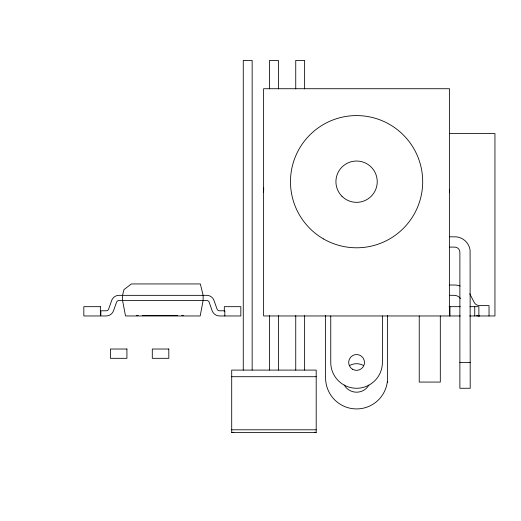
<?xml version="1.0" encoding="UTF-8"?>
<svg xmlns="http://www.w3.org/2000/svg" width="521" height="521" viewBox="0 0 521 521"><rect width="100%" height="100%" fill="white"/><g stroke="black" fill="none" stroke-linecap="round" stroke-linejoin="round"><path stroke-width="0.78" d="M138.247 315.446L136.535 315.576M231.702 432.482L316.195 432.482L316.195 370.092L231.702 370.092L231.702 432.482L233.258 432.202M449.317 133.558L494.95 133.558L494.95 315.967L469.662 315.967M449.545 236.781L456.735 236.892A15.513 15.513 0 0 1 470.092 250.256L470.202 388.269L459.874 388.269L459.874 252.275A5.164 5.164 0 0 0 454.709 247.11L449.545 247.11M449.317 284.98L455.699 285.046A18.548 18.548 0 0 1 460.147 286.022M449.317 295.309L453.993 295.309A8.212 8.212 0 0 1 460.538 298.566M449.095 306.674L460.349 306.674M469.949 306.674L478.877 306.674L478.877 315.967M142.285 315.576L177.661 315.576M183.412 315.576L181.692 315.446M460.349 315.967L263.619 315.967L263.619 88.726L449.545 88.726L449.545 315.967M459.874 362.447L470.202 362.447M231.702 376.703L316.195 376.703M387.481 382.075L387.839 382.075M231.702 429.792L316.195 429.792M314.638 432.202L316.195 432.482M469.747 293.733L474.344 302.688A6.226 6.226 0 0 0 479.06 305.599L489.024 305.638L489.024 315.967M474.748 306.674L474.748 315.967M449.955 306.674L449.955 315.967M440.31 315.967L440.31 382.075L419.236 382.075L419.236 315.967M387.572 315.498L387.572 377.94A30.986 30.986 0 0 1 356.579 408.926A30.986 30.986 0 0 1 325.592 377.94L325.592 315.498M382.401 315.967L382.401 362.447A25.822 25.822 0 0 1 356.579 388.269A25.822 25.822 0 0 1 330.757 362.447L330.757 315.967M304.629 88.87L304.629 60.423L295.746 60.423L295.746 88.87M304.629 315.635L304.629 370.092M295.746 315.635L295.746 370.092M278.39 88.87L278.39 60.423L269.507 60.423L269.507 88.87M278.39 315.635L278.39 370.092M269.507 315.635L269.507 370.092M252.151 370.092L252.151 60.423L243.268 60.423L243.268 370.092M224.825 315.967L224.825 310.803L219.295 310.783A2.722 2.722 0 0 1 217.12 309.246L213.773 299.849A7.913 7.913 0 0 0 207.423 295.342L118.274 295.342A7.913 7.913 0 0 0 111.924 299.849L108.576 309.246A2.722 2.722 0 0 1 106.401 310.783L100.872 310.803L100.872 315.967L106.121 315.967A7.893 7.893 0 0 0 113.558 310.718L116.502 302.31A2.742 2.742 0 0 1 119.088 300.474L206.609 300.474A2.742 2.742 0 0 1 209.201 302.31L212.138 310.718A7.893 7.893 0 0 0 219.575 315.967L240.832 315.967L240.832 306.674L224.31 306.674L224.31 311.317M479.633 315.967A16.568 16.568 0 0 1 476.598 315.687M263.619 192.021A92.959 92.959 0 0 1 263.711 187.964M449.512 189.585A92.959 92.959 0 0 1 449.545 192.021M368.927 385.071A14.256 14.256 0 0 1 344.238 385.071M349.454 365.599A14.256 14.256 0 0 1 363.71 365.599M203.131 300.474L200.188 315.967L125.509 315.967L122.565 300.474L122.565 295.309L123.959 289.63L131.364 283.945L200.344 283.945L203.131 295.309L203.131 300.474M100.358 306.674L83.829 306.674L83.829 315.967L100.358 315.967L100.358 306.674M126.922 349.018L110.4 349.018L110.4 358.318L126.922 358.318L126.922 349.018M168.817 349.018L152.295 349.018L152.295 358.318L168.817 358.318L168.817 349.018M323.528 238.937A66.108 66.108 0 0 0 422.687 181.686A66.108 66.108 0 0 0 323.528 124.441A66.108 66.108 0 0 0 323.528 238.937M341.971 196.293A20.658 20.658 0 0 0 376.533 187.032A20.658 20.658 0 0 0 351.232 161.731A20.658 20.658 0 0 0 341.971 196.293M352.626 369.298A7.913 7.913 0 0 0 364.492 362.447A7.913 7.913 0 0 0 352.626 355.596A7.913 7.913 0 0 0 352.626 369.298"/></g></svg>
